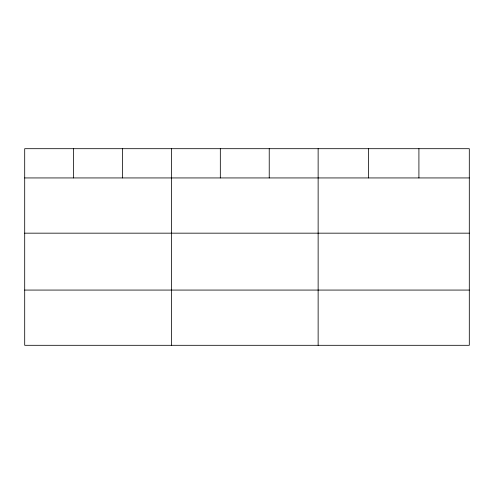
<?xml version="1.0" encoding="UTF-8"?>
<svg xmlns="http://www.w3.org/2000/svg" width="494" height="494" viewBox="0 0 494 494"><rect width="100%" height="100%" fill="white"/><g stroke="black" fill="none" stroke-linecap="round" stroke-linejoin="round"><path stroke-width="0.74" d="M469.3 233.168L469.3 148.694L24.7 148.694L24.7 345.306L469.3 345.306L469.3 233.168L24.7 233.168M24.7 177.939L469.3 177.939M24.7 290.071L469.3 290.071M418.912 148.694L418.912 177.939M368.524 148.694L368.524 177.939M318.136 148.694L318.136 345.306M269.23 148.694L269.23 177.939M220.324 148.694L220.324 177.939M171.418 148.694L171.418 345.306M122.512 148.694L122.512 177.939M73.606 148.694L73.606 177.939"/></g></svg>
